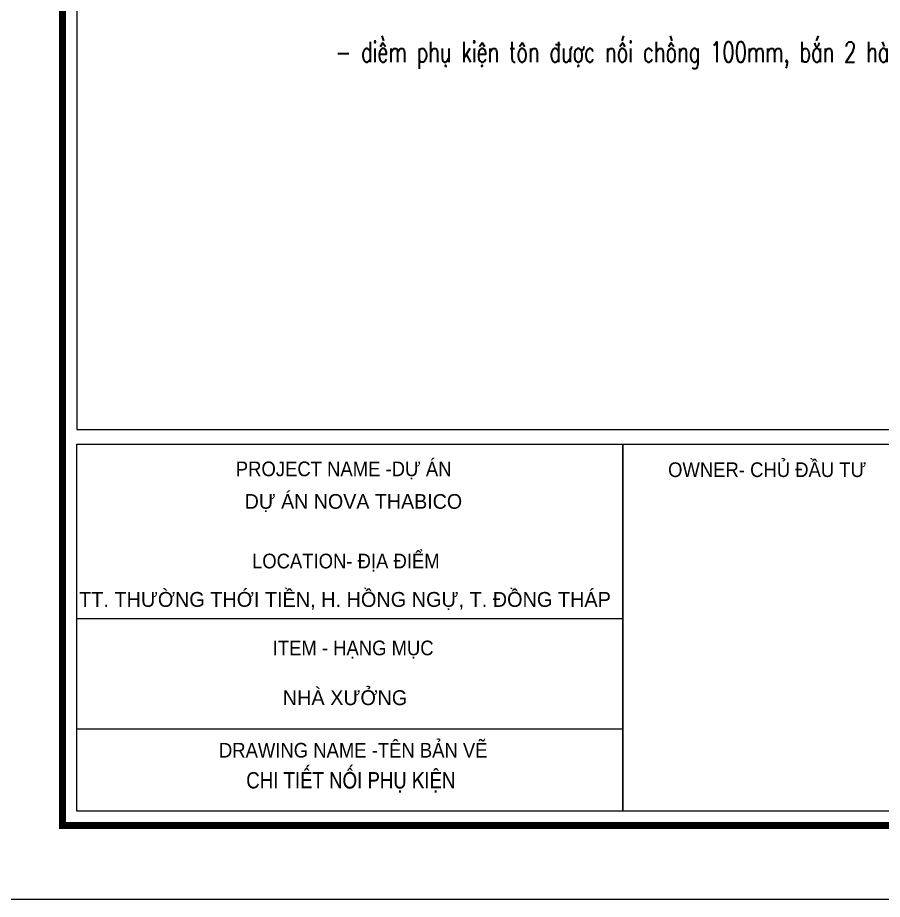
# Model space of a CAD drawing. Header units: inches. Extents: x 2 to 32666, y -5537 to 22.
# Drawn here: x 20216.8 to 20322.9, y -4544.5 to -4436.4 of the extents above; entities that cross this region are included whole.
import ezdxf
from ezdxf.enums import TextEntityAlignment as Align

# ---------------------------------------------------------------- set-up
doc = ezdxf.new("R2010")
doc.units = ezdxf.units.IN
doc.header["$MEASUREMENT"] = 0
doc.layers.add('12H-Text', color=3, linetype='Continuous', lineweight=15)
doc.layers.add('S-Hatch', color=8, linetype='Continuous', lineweight=9)
for name, color, linetype in [('2', 2, 'Continuous'), ('3', 3, 'Continuous'), ('7', 7, 'Continuous'), ('BAO KHUNG', 31, 'Continuous'), ('NET IN', 3, 'Continuous')]:
    doc.layers.add(name, color=color, linetype=linetype)
doc.layers.add('Cover text', color=7, linetype='Continuous', true_color=0x52370f)
doc.styles.add('ghi chu', font='vnsimli.shx', dxfattribs={"width": 0.7})
doc.styles.get("Standard").update_dxf_attribs({"font": 'arial.ttf'})
doc.styles.add('style1', font='VHAVAN.TTF')
doc.styles.add('TIEU DE', font='Vharialn.ttf')

# ---------------------------------------------------------------- blocks, each defined once
blk = doc.blocks.new('kt kien truc 1')
at = {"layer": '2', "color": 157, "linetype": 'Continuous'}
blk.add_lwpolyline([(0, 420), (594, 420), (594, 0), (0, 0)], close=True, dxfattribs=at)
at = {"layer": '7', "color": 147, "linetype": 'Continuous'}
blk.add_lwpolyline([(12.33, 57.61), (581.67, 57.61), (581.67, 409.19), (12.33, 409.19)], close=True, dxfattribs=at)
at = {"layer": 'BAO KHUNG', "color": 167, "linetype": 'Continuous', "const_width": 0.871}
blk.add_lwpolyline([(10.59, 9.07), (583.41, 9.07), (583.41, 410.93), (10.59, 410.93)], close=True, dxfattribs=at)
at = {"layer": 'BAO KHUNG', "color": 7}
for points in [[(12.33, 55.81), (79.28, 55.81), (79.28, 10.81), (12.33, 10.81)], [(79.28, 55.81), (144.95, 55.81), (144.95, 10.81), (79.28, 10.81)]]:
    blk.add_lwpolyline(points, close=True, dxfattribs=at)
at = {"layer": 'S-Hatch'}
for p, q in [((12.33, 34.43), (79.28, 34.43)), ((79.28, 20.88), (12.33, 20.88))]:
    blk.add_line(p, q, dxfattribs=at)
at = {"layer": 'BAO KHUNG', "color": 7, "linetype": 'Continuous', "width": 0.9}
for s, p in [('PROJECT NAME -DỰ ÁN ', (45.37, 51.89)), ('LOCATION- ĐỊA ĐIỂM', (45.32, 40.59))]:
    blk.add_text(s, height=1.8, dxfattribs=at).set_placement(p, align=Align.CENTER)
for s, p in [(' OWNER- CHỦ ĐẦU TƯ', (84.21, 51.79)), ('ITEM - HẠNG MỤC ', (36.35, 29.93)), ('DRAWING NAME -TÊN BẢN VẼ ', (29.76, 17.39))]:
    blk.add_text(s, height=1.8, dxfattribs=at).set_placement(p)
at = {"layer": 'Cover text', "linetype": 'Continuous', "style": 'style1'}
for s, height, p in [('dù ¸n nova thabico', 1.8, (46.25, 47.9)), ('tt. th\xadêng thíi tiÒn, h. hång ngù, t. ®ång th¸p', 1.8225, (45.22, 35.87)), ('NHµ X¦ëNG', 1.823, (45.22, 23.82))]:
    blk.add_text(s, height=height, dxfattribs=at).set_placement(p, align=Align.CENTER)
at = {"layer": 'Cover text', "ltscale": 0.5, "style": 'TIEU DE'}
for tag, p in [('STT', (555.05, 15.58)), ('TENBANVE', (45.93, 14.6))]:
    blk.add_attdef(tag, text='', height=2, dxfattribs=at).set_placement(p, align=Align.MIDDLE_CENTER)

msp = doc.modelspace()

# ---------------------------------------------------------------- linework, layer by layer
at = {"layer": 'NET IN'}
msp.add_lwpolyline([(20211.7695, -4124.5249), (20805.7695, -4124.5249), (20805.7695, -4544.5249), (20211.7695, -4544.5249)], close=True, dxfattribs=at)

# ---------------------------------------------------------------- block references
at = {"layer": '3'}
ref = msp.add_blockref('kt kien truc 1', (20211.7695, -4544.5249), dxfattribs=at)
ref.add_attrib('TENBANVE', 'chi tiÕt nèi phô kiÖn', dxfattribs={"ltscale": 0.5, "height": 2, "style": 'TIEU DE'}).set_placement((20257.6991, -4529.9218), align=Align.MIDDLE_CENTER)

# ---------------------------------------------------------------- texts
at = {"layer": '12H-Text', "insert": (20255.79, -4441.0175), "char_height": 2.5, "attachment_point": 4, "style": 'ghi chu'}
msp.add_mtext('\\A1;- diÒm phô kiÖn t«n ®\xadîc nèi chång 100mm, b¾n 2 hµng ®inh rót v3 @50 , ®i 4 hµng keo silicone t¹i vÞ trÝ b¾n ®inh rót', dxfattribs=at)

doc.saveas('drawing.dxf')
